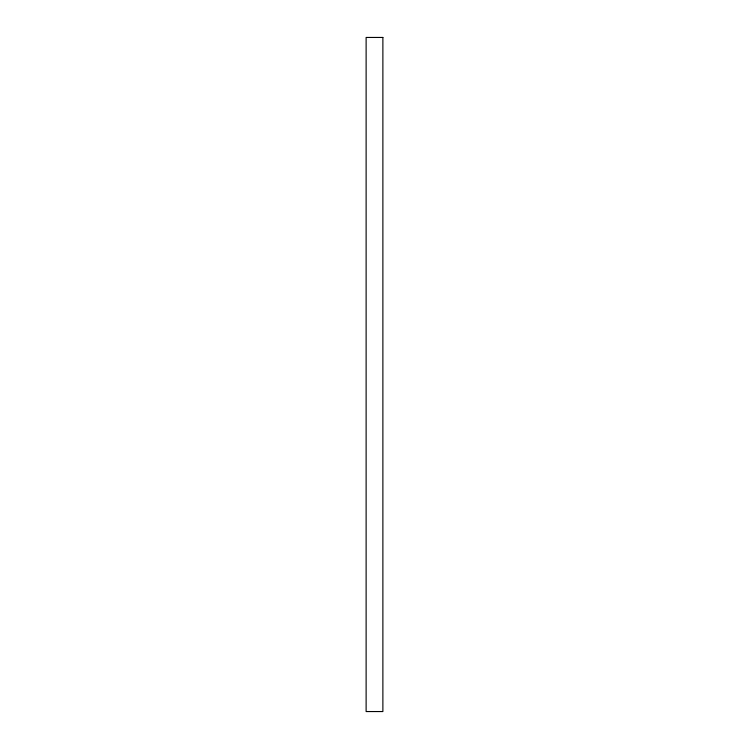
<?xml version="1.0" encoding="UTF-8"?>
<svg xmlns="http://www.w3.org/2000/svg" width="749" height="749" viewBox="0 0 749 749"><rect width="100%" height="100%" fill="white"/><g stroke="black" fill="none" stroke-linecap="round" stroke-linejoin="round"><path stroke-width="1.12" d="M382.879 37.45L366.121 37.45L366.121 711.55L382.879 711.55L382.879 37.45"/></g></svg>
